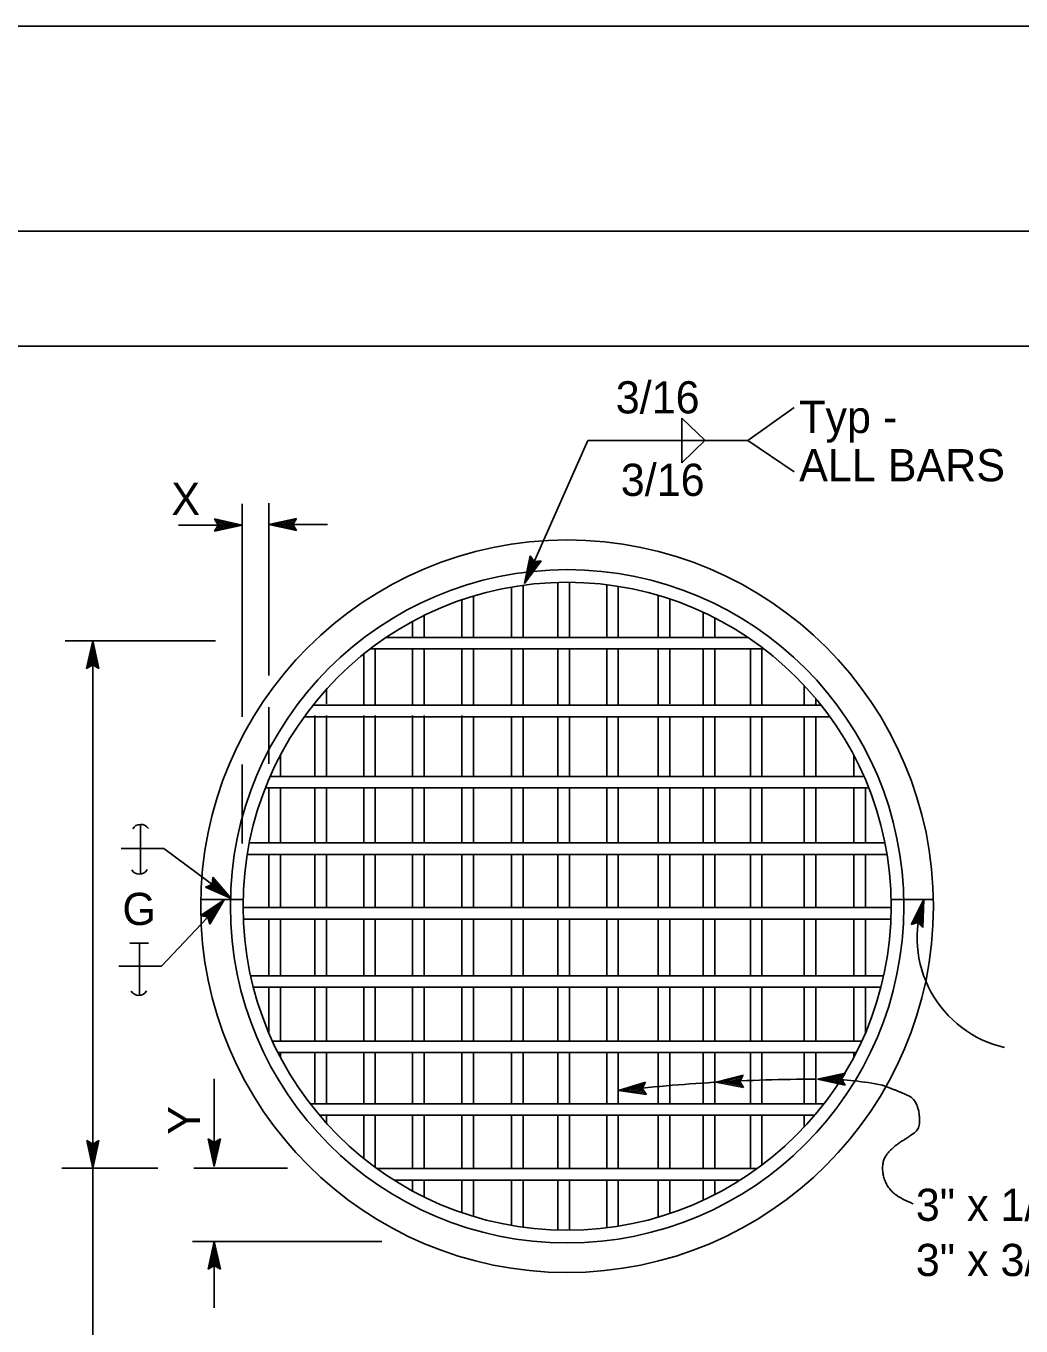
# Model space of a CAD drawing. Extents: x -894 to 866, y -476 to 714.
# Drawn here: x 33.4 to 249.7, y 430.8 to 713.6 of the extents above; entities that cross this region are included whole.
import ezdxf

# ---------------------------------------------------------------- set-up
doc = ezdxf.new("R2010")
doc.units = 0
for name, color, linetype in [('10 Sheet Format', 7, 'Continuous'), ('56 Stage 3 Anno', 7, 'Continuous'), ('57 Undefined', 7, 'Continuous'), ('60 Nongeo Data', 7, 'Continuous')]:
    doc.layers.add(name, color=color, linetype=linetype)

msp = doc.modelspace()

# ---------------------------------------------------------------- linework, layer by layer
at = {"layer": '10 Sheet Format'}
for p, q in [((-863.42, 668.96), (836.58, 668.96)), ((-813.45, 643.96), (811.55, 643.96))]:
    msp.add_line(p, q, dxfattribs=at)
for points in [[(-894.04, 713.56), (865.96, 713.56), (865.96, -476.44), (-894.04, -476.44)], [(-863.42, -431.04), (836.58, -431.04), (836.58, 668.96), (-863.42, 668.96)]]:
    msp.add_lwpolyline(points, close=True, dxfattribs=at)
at = {"layer": '56 Stage 3 Anno'}
for p, q in [((190.35, 623.42), (200.42, 630.58)), ((176, 628.26), (176, 623.42)), ((176, 628.26), (181.09, 623.39)), ((155.51, 623.42), (141.78, 592.31)), ((155.51, 623.42), (190.35, 623.42)), ((176, 618.58), (181.09, 623.46)), ((176, 618.58), (176, 623.42)), ((190.35, 623.42), (200.42, 616.58)), ((80.39, 563.34), (80.39, 609.6)), ((86.18, 572.27), (86.18, 609.75)), ((75.19, 605), (74.39, 606.34)), ((74.39, 606.34), (74.39, 606.34)), ((74.39, 606.34), (80.39, 605)), ((74.6, 605.99), (79.01, 605)), ((74.84, 605.63), (77.63, 605.01)), ((75.01, 605.28), (76.24, 605.01)), ((86.18, 605.15), (92.18, 606.48)), ((86.18, 605.15), (98.97, 605.15)), ((92.18, 603.81), (86.18, 605.15)), ((86.18, 605.15), (86.18, 605.15)), ((91.96, 604.16), (87.56, 605.15)), ((87.57, 605.15), (91.94, 606.12)), ((88.94, 605.15), (91.77, 605.77)), ((91.73, 604.52), (88.94, 605.15)), ((90.32, 605.15), (91.53, 605.41)), ((91.55, 604.87), (90.32, 605.15)), ((92.18, 606.48), (91.38, 605.15)), ((91.38, 605.15), (92.18, 603.81)), ((92.18, 606.48), (92.18, 606.48)), ((80.39, 605), (66.55, 605)), ((80.39, 605), (74.39, 603.67)), ((74.39, 603.67), (75.19, 605)), ((74.39, 603.67), (74.39, 603.67)), ((79, 605), (74.62, 604.03)), ((77.63, 605.01), (74.8, 604.38)), ((76.24, 605.01), (75.03, 604.74)), ((80.39, 605), (80.39, 605)), ((92.18, 603.81), (92.18, 603.81)), ((141.78, 592.31), (142.99, 598.33)), ((145.43, 597.26), (141.78, 592.31)), ((142.34, 593.58), (143.22, 597.97)), ((145.02, 597.2), (142.34, 593.57)), ((142.9, 594.83), (143.47, 597.67)), ((144.6, 597.13), (142.9, 594.83)), ((142.99, 598.33), (142.99, 598.33)), ((142.99, 598.33), (143.88, 597.06)), ((143.46, 596.1), (143.7, 597.31)), ((144.21, 597.11), (143.46, 596.1)), ((143.88, 597.06), (145.43, 597.26)), ((145.43, 597.26), (145.43, 597.26)), ((141.78, 592.31), (141.78, 592.31)), ((74.58, 579.82), (41.88, 579.82)), ((46.57, 573.82), (47.91, 579.82)), ((47.91, 307.2), (47.91, 579.82)), ((47.91, 579.82), (47.91, 579.82)), ((47.91, 579.82), (49.24, 573.82)), ((46.93, 574.04), (47.91, 578.44)), ((47.29, 574.28), (47.91, 577.06)), ((47.91, 578.43), (48.88, 574.06)), ((47.91, 577.06), (48.53, 574.24)), ((47.91, 574.62), (46.57, 573.82)), ((47.63, 574.45), (47.91, 575.68)), ((47.91, 575.68), (48.17, 574.47)), ((49.24, 573.82), (47.91, 574.62)), ((46.57, 573.82), (46.57, 573.82)), ((49.24, 573.82), (49.24, 573.82)), ((86.18, 553.08), (86.18, 565.43)), ((80.39, 535.73), (80.39, 552.95)), ((54.05, 534.68), (63.35, 534.68)), ((63.35, 534.68), (78, 523.76)), ((72.4, 526.28), (73.83, 526.87)), ((78, 523.76), (72.4, 526.28)), ((72.4, 526.28), (72.4, 526.28)), ((76.88, 524.59), (72.8, 526.42)), ((75.79, 525.41), (73.15, 526.6)), ((74.68, 526.24), (73.55, 526.74)), ((73.83, 526.87), (73.99, 528.42)), ((73.86, 527.19), (74.68, 526.24)), ((73.93, 527.57), (75.79, 525.41)), ((73.95, 528), (76.9, 524.58)), ((73.99, 528.42), (73.99, 528.42)), ((73.99, 528.42), (78, 523.76)), ((62.87, 509.05), (76.48, 523.52)), ((71.4, 520.07), (76.48, 523.52)), ((76.48, 523.52), (73.34, 518.24)), ((76.48, 523.52), (76.48, 523.52)), ((78, 523.76), (78, 523.76)), ((225.82, 518.16), (228.62, 523.63)), ((228.62, 523.63), (228.4, 517.49)), ((228.62, 523.63), (228.62, 523.63)), ((71.81, 519.98), (75.54, 522.51)), ((72.23, 519.9), (74.59, 521.51)), ((72.6, 519.79), (73.64, 520.5)), ((73.64, 520.5), (73.01, 519.44)), ((74.59, 521.51), (73.11, 519.02)), ((75.53, 522.5), (73.24, 518.65)), ((226.22, 518.28), (228.27, 522.3)), ((226.62, 518.42), (227.92, 520.96)), ((227.92, 520.96), (227.82, 518.07)), ((228.27, 522.29), (228.11, 517.81)), ((72.92, 519.73), (71.4, 520.07)), ((71.4, 520.07), (71.4, 520.07)), ((73.34, 518.24), (72.92, 519.73)), ((73.34, 518.24), (73.34, 518.24)), ((227.31, 518.6), (225.82, 518.16)), ((225.82, 518.16), (225.82, 518.16)), ((227, 518.5), (227.57, 519.62)), ((228.4, 517.49), (227.31, 518.6)), ((227.57, 519.62), (227.53, 518.38)), ((228.4, 517.49), (228.4, 517.49)), ((53.57, 509.05), (62.87, 509.05)), ((74.31, 465.52), (74.31, 484.55)), ((162.21, 482.01), (168.07, 483.86)), ((168.07, 483.86), (167.39, 482.46)), ((168.07, 483.86), (168.07, 483.86)), ((183.38, 483.85), (189.33, 485.36)), ((189.42, 482.69), (183.38, 483.85)), ((183.38, 483.85), (183.38, 483.85)), ((189.19, 483.04), (184.76, 483.89)), ((184.77, 483.89), (189.11, 484.99)), ((186.14, 483.93), (188.94, 484.64)), ((188.94, 483.39), (186.14, 483.93)), ((187.52, 483.97), (188.72, 484.28)), ((188.76, 483.73), (187.52, 483.97)), ((189.33, 485.36), (188.57, 484.01)), ((188.57, 484.01), (189.42, 482.69)), ((189.33, 485.36), (189.33, 485.36)), ((205.47, 484.51), (211.48, 485.83)), ((211.47, 483.16), (205.47, 484.51)), ((205.47, 484.51), (205.47, 484.51)), ((211.26, 483.52), (206.85, 484.51)), ((206.87, 484.51), (211.24, 485.47)), ((208.24, 484.5), (211.06, 485.12)), ((211.02, 483.88), (208.24, 484.5)), ((209.62, 484.5), (210.83, 484.77)), ((210.85, 484.22), (209.62, 484.5)), ((211.48, 485.83), (210.67, 484.5)), ((210.67, 484.5), (211.47, 483.16)), ((211.48, 485.83), (211.48, 485.83)), ((168.31, 481.2), (162.21, 482.01)), ((162.21, 482.01), (162.21, 482.01)), ((168.06, 481.53), (163.59, 482.13)), ((163.6, 482.13), (167.87, 483.48)), ((164.97, 482.25), (167.73, 483.12)), ((167.8, 481.87), (164.97, 482.25)), ((166.34, 482.37), (167.52, 482.74)), ((167.59, 482.2), (166.34, 482.37)), ((167.39, 482.46), (168.31, 481.2)), ((168.31, 481.2), (168.31, 481.2)), ((189.42, 482.69), (189.42, 482.69)), ((211.47, 483.16), (211.47, 483.16)), ((47.91, 465.16), (46.58, 471.16)), ((46.58, 471.16), (46.58, 471.16)), ((46.58, 471.16), (47.91, 470.36)), ((47.91, 466.55), (46.94, 470.92)), ((47.91, 467.92), (47.29, 470.75)), ((47.91, 469.3), (47.64, 470.51)), ((47.91, 470.36), (49.25, 471.16)), ((49.25, 471.16), (47.91, 465.16)), ((48.89, 470.94), (47.91, 466.54)), ((48.53, 470.71), (47.91, 467.92)), ((48.19, 470.53), (47.91, 469.3)), ((49.25, 471.16), (49.25, 471.16)), ((74.31, 465.52), (72.98, 471.52)), ((72.98, 471.52), (72.98, 471.52)), ((72.98, 471.52), (74.31, 470.72)), ((74.3, 466.91), (73.34, 471.28)), ((74.31, 468.28), (73.68, 471.11)), ((74.31, 469.66), (74.04, 470.87)), ((74.31, 470.72), (75.65, 471.52)), ((75.65, 471.52), (74.31, 465.52)), ((75.29, 471.3), (74.31, 466.9)), ((74.93, 471.07), (74.31, 468.28)), ((74.59, 470.89), (74.31, 469.66)), ((75.65, 471.52), (75.65, 471.52)), ((62.05, 465.16), (41.14, 465.16)), ((47.91, 465.16), (47.91, 465.16)), ((90.21, 465.16), (69.85, 465.16)), ((74.31, 465.52), (74.31, 465.52)), ((110.74, 449.18), (69.56, 449.18)), ((72.97, 443.18), (74.31, 449.18)), ((73.32, 443.4), (74.31, 447.8)), ((74.31, 449.18), (74.31, 449.18)), ((74.31, 449.18), (75.64, 443.18)), ((74.31, 449.18), (74.31, 434.76)), ((74.31, 447.79), (75.28, 443.42)), ((74.31, 443.98), (72.97, 443.18)), ((73.68, 443.63), (74.31, 446.42)), ((74.03, 443.81), (74.31, 445.04)), ((74.31, 446.42), (74.93, 443.6)), ((74.31, 445.04), (74.57, 443.83)), ((75.64, 443.18), (74.31, 443.98)), ((72.97, 443.18), (72.97, 443.18)), ((75.64, 443.18), (75.64, 443.18))]:
    msp.add_line(p, q, dxfattribs=at)
for centre, radius, start, end in [((251.7, 515.32), 24.57, 160.5074, 256.9045), ((205.96, 100.96), 383.55, 93.4405, 96.5493), ((205.96, 100.96), 383.55, 90.1348, 93.3755), ((205.96, 100.96), 383.55, 89.6818, 90.0725), ((205.8, 411.42), 73.11, 79.1702, 88.7839), ((205.8, 411.42), 73.11, 78.9794, 79.1702)]:
    msp.add_arc(centre, radius, start, end, dxfattribs=at)
msp.add_open_spline([(219.54, 483.22), (223.42, 481.78), (227.13, 480.01), (228.01, 474.01), (225.54, 472.07), (222.37, 470.13), (219.54, 467.13), (219.72, 462.54), (222.54, 458.84), (226.25, 457.42)], degree=2, dxfattribs=at)
at = {"layer": '60 Nongeo Data'}
for p, q in [((138.97, 580.58), (138.97, 591.53)), ((141.47, 580.58), (141.47, 591.92)), ((149.04, 580.58), (149.04, 592.53)), ((151.54, 580.58), (151.54, 592.57)), ((159.67, 580.58), (159.67, 592.04)), ((162.17, 580.58), (162.17, 591.69)), ((128.16, 580.58), (128.16, 588.76)), ((130.66, 580.58), (130.66, 589.56)), ((170.86, 580.58), (170.86, 589.73)), ((173.36, 580.58), (173.36, 588.94)), ((119.93, 580.58), (119.93, 585.34)), ((180.63, 580.58), (180.63, 586.06)), ((117.43, 580.58), (117.43, 584.05)), ((183.13, 580.58), (183.13, 584.84)), ((111.71, 580.58), (190.35, 580.58)), ((106.82, 565.83), (106.82, 576.98)), ((108.23, 578.08), (193.84, 578.08)), ((109.32, 565.83), (109.32, 578.08)), ((117.43, 565.83), (117.43, 578.08)), ((119.93, 565.83), (119.93, 578.08)), ((128.16, 565.83), (128.16, 578.08)), ((130.66, 565.83), (130.66, 578.08)), ((138.97, 565.83), (138.97, 578.08)), ((141.47, 565.83), (141.47, 578.08)), ((149.04, 565.83), (149.04, 578.08)), ((151.54, 565.83), (151.54, 578.08)), ((159.67, 565.83), (159.67, 578.08)), ((162.17, 565.83), (162.17, 578.08)), ((170.86, 565.83), (170.86, 578.08)), ((173.36, 566.13), (173.36, 578.08)), ((180.63, 565.83), (180.63, 578.08)), ((183.13, 565.83), (183.13, 578.08)), ((190.9, 565.83), (190.9, 578.08)), ((193.4, 578.08), (193.4, 565.83)), ((195.03, 577.15), (195.03, 577.15)), ((195.12, 577.08), (195.12, 577.08)), ((195.12, 577.08), (195.12, 577.08)), ((195.12, 577.08), (195.12, 577.08)), ((195.24, 576.98), (195.24, 576.98)), ((195.25, 576.98), (195.25, 576.98)), ((98.69, 566.13), (98.69, 569.28)), ((202.59, 565.83), (202.59, 570.14)), ((96.01, 565.83), (206.3, 565.83)), ((205.09, 565.83), (205.09, 567.31)), ((94.1, 563.33), (207.97, 563.33)), ((96.19, 550.35), (96.19, 563.63)), ((98.69, 550.35), (98.69, 563.63)), ((106.82, 550.35), (106.82, 563.63)), ((109.32, 550.35), (109.32, 563.63)), ((117.43, 550.35), (117.43, 563.63)), ((119.93, 550.35), (119.93, 563.63)), ((128.16, 550.35), (128.16, 563.63)), ((130.66, 550.35), (130.66, 563.33)), ((138.97, 550.35), (138.97, 563.33)), ((141.47, 550.35), (141.47, 563.33)), ((149.04, 550.35), (149.04, 563.33)), ((151.54, 550.35), (151.54, 563.33)), ((159.67, 550.35), (159.67, 563.33)), ((162.17, 550.35), (162.17, 563.33)), ((170.86, 550.35), (170.86, 563.33)), ((173.36, 550.35), (173.36, 563.33)), ((180.63, 550.35), (180.63, 563.33)), ((183.13, 550.35), (183.13, 563.33)), ((190.9, 550.35), (190.9, 563.33)), ((193.4, 563.33), (193.4, 550.35)), ((202.59, 550.35), (202.59, 563.33)), ((205.09, 550.35), (205.09, 563.33)), ((88.71, 550.35), (88.71, 554.99)), ((213.4, 550.35), (213.4, 554.91)), ((86.7, 550.35), (215.37, 550.35)), ((85.64, 547.85), (216.43, 547.85)), ((86.21, 535.88), (86.21, 547.85)), ((88.71, 535.88), (88.71, 547.85)), ((96.19, 535.88), (96.19, 547.85)), ((98.69, 535.88), (98.69, 547.85)), ((106.82, 535.88), (106.82, 547.85)), ((109.32, 535.88), (109.32, 547.85)), ((117.43, 535.88), (117.43, 547.85)), ((119.93, 535.88), (119.93, 547.85)), ((128.16, 535.88), (128.16, 547.85)), ((130.66, 535.88), (130.66, 547.85)), ((138.97, 535.88), (138.97, 547.85)), ((141.47, 535.88), (141.47, 547.85)), ((149.04, 535.88), (149.04, 547.85)), ((151.54, 535.88), (151.54, 547.85)), ((159.67, 535.88), (159.67, 547.85)), ((162.17, 535.88), (162.17, 547.85)), ((170.86, 535.88), (170.86, 547.85)), ((173.36, 535.88), (173.36, 547.85)), ((180.63, 535.88), (180.63, 547.85)), ((183.13, 535.88), (183.13, 547.85)), ((190.9, 535.88), (190.9, 547.85)), ((193.4, 547.85), (193.4, 535.88)), ((202.59, 535.88), (202.59, 547.85)), ((205.09, 535.88), (205.09, 547.85)), ((213.4, 535.88), (213.4, 547.85)), ((215.9, 535.88), (215.9, 547.85)), ((58.28, 539.87), (58.28, 529.14)), ((81.83, 535.88), (220.24, 535.88)), ((81.48, 533.38), (220.67, 533.38)), ((86.21, 521.81), (86.21, 533.38)), ((88.71, 521.81), (88.71, 533.38)), ((96.19, 521.81), (96.19, 533.38)), ((98.69, 521.81), (98.69, 533.38)), ((106.82, 521.81), (106.82, 533.38)), ((109.32, 521.81), (109.32, 533.38)), ((117.43, 521.81), (117.43, 533.38)), ((119.93, 521.81), (119.93, 533.38)), ((128.16, 521.81), (128.16, 533.38)), ((130.66, 521.81), (130.66, 533.38)), ((138.97, 521.81), (138.97, 533.38)), ((141.47, 521.81), (141.47, 533.38)), ((149.04, 521.81), (149.04, 533.38)), ((151.54, 521.81), (151.54, 533.38)), ((159.67, 521.81), (159.67, 533.38)), ((162.17, 521.81), (162.17, 533.38)), ((170.86, 521.81), (170.86, 533.38)), ((173.36, 521.81), (173.36, 533.38)), ((180.63, 521.81), (180.63, 533.38)), ((183.13, 521.81), (183.13, 533.38)), ((190.9, 521.81), (190.9, 533.38)), ((193.4, 533.38), (193.4, 521.81)), ((202.59, 521.81), (202.59, 533.38)), ((205.09, 521.81), (205.09, 533.38)), ((213.4, 521.81), (213.4, 533.38)), ((215.9, 521.81), (215.9, 533.38)), ((71.38, 523.58), (80.68, 523.58)), ((221.44, 523.58), (230.61, 523.58)), ((80.57, 521.81), (221.5, 521.81)), ((80.6, 519.31), (221.47, 519.31)), ((86.21, 507), (86.21, 519.31)), ((88.71, 507), (88.71, 519.31)), ((96.19, 507), (96.19, 519.31)), ((98.69, 507), (98.69, 519.31)), ((106.82, 507), (106.82, 519.31)), ((109.32, 507), (109.32, 519.31)), ((117.43, 507), (117.43, 519.31)), ((119.93, 507), (119.93, 519.31)), ((128.16, 507), (128.16, 519.31)), ((130.66, 507), (130.66, 519.31)), ((138.97, 507), (138.97, 519.31)), ((141.47, 507), (141.47, 519.31)), ((149.04, 507), (149.04, 519.31)), ((151.54, 507), (151.54, 519.31)), ((159.67, 507), (159.67, 519.31)), ((162.17, 507), (162.17, 519.31)), ((170.86, 507), (170.86, 519.31)), ((173.36, 507), (173.36, 519.31)), ((180.63, 507), (180.63, 519.31)), ((183.13, 507), (183.13, 519.31)), ((190.9, 507), (190.9, 519.31)), ((193.4, 519.31), (193.4, 507)), ((202.59, 507), (202.59, 519.31)), ((205.09, 507), (205.09, 519.31)), ((213.4, 507), (213.4, 519.31)), ((215.9, 507), (215.9, 519.31)), ((55.99, 514.09), (58.04, 514.09)), ((58.04, 514.09), (58.04, 502.88)), ((58.04, 514.09), (60.04, 514.09)), ((82.21, 507), (219.86, 507)), ((82.8, 504.5), (219.26, 504.5)), ((86.21, 494.48), (86.21, 504.5)), ((88.71, 492.79), (88.71, 504.5)), ((96.19, 492.79), (96.19, 504.5)), ((98.69, 492.79), (98.69, 504.5)), ((106.82, 492.79), (106.82, 504.5)), ((109.32, 492.79), (109.32, 504.5)), ((117.43, 492.79), (117.43, 504.5)), ((119.93, 492.79), (119.93, 504.5)), ((128.16, 492.79), (128.16, 504.5)), ((130.66, 492.79), (130.66, 504.5)), ((138.97, 492.79), (138.97, 504.5)), ((141.47, 492.79), (141.47, 504.5)), ((149.04, 492.79), (149.04, 504.5)), ((151.54, 492.79), (151.54, 504.5)), ((159.67, 492.79), (159.67, 504.5)), ((162.17, 492.79), (162.17, 504.5)), ((170.86, 492.79), (170.86, 504.5)), ((173.36, 492.79), (173.36, 504.5)), ((180.63, 492.79), (180.63, 504.5)), ((183.13, 492.79), (183.13, 504.5)), ((190.9, 492.79), (190.9, 504.5)), ((193.4, 504.5), (193.4, 492.79)), ((202.59, 492.79), (202.59, 504.5)), ((205.09, 492.79), (205.09, 504.5)), ((213.4, 492.79), (213.4, 504.5)), ((215.9, 494.59), (215.9, 504.5)), ((86.96, 492.79), (215.11, 492.79)), ((88.16, 490.29), (213.9, 490.29)), ((88.71, 489.23), (88.71, 490.32)), ((96.19, 479.17), (96.19, 490.29)), ((98.69, 479.17), (98.69, 490.29)), ((106.82, 479.17), (106.82, 490.29)), ((109.32, 479.17), (109.32, 490.29)), ((117.43, 479.17), (117.43, 490.29)), ((119.93, 479.17), (119.93, 490.29)), ((128.16, 479.17), (128.16, 490.29)), ((130.66, 479.17), (130.66, 490.29)), ((138.97, 479.17), (138.97, 490.29)), ((141.47, 479.17), (141.47, 490.29)), ((149.04, 479.17), (149.04, 490.29)), ((151.54, 479.17), (151.54, 490.29)), ((159.67, 479.17), (159.67, 490.29)), ((162.17, 479.17), (162.17, 490.29)), ((170.86, 479.17), (170.86, 490.29)), ((173.36, 479.17), (173.36, 490.29)), ((180.63, 479.17), (180.63, 490.29)), ((183.13, 479.17), (183.13, 490.29)), ((190.9, 479.17), (190.9, 490.29)), ((193.4, 490.29), (193.4, 479.17)), ((202.59, 479.17), (202.59, 490.29)), ((205.09, 479.17), (205.09, 490.29)), ((213.4, 489.31), (213.4, 490.32)), ((95.16, 479.17), (206.9, 479.17)), ((97.18, 476.67), (204.89, 476.67)), ((98.69, 474.94), (98.69, 476.67)), ((106.82, 467.24), (106.82, 476.67)), ((109.32, 465.32), (109.32, 476.67)), ((117.43, 465.04), (117.43, 476.67)), ((119.93, 465.04), (119.93, 476.67)), ((128.16, 465.04), (128.16, 476.67)), ((130.66, 465.04), (130.66, 476.67)), ((138.97, 465.04), (138.97, 476.67)), ((141.47, 465.04), (141.47, 476.67)), ((149.04, 465.04), (149.04, 476.67)), ((151.54, 465.04), (151.54, 476.67)), ((159.67, 465.04), (159.67, 476.67)), ((162.17, 465.04), (162.17, 476.67)), ((170.86, 465.04), (170.86, 476.67)), ((173.36, 465.04), (173.36, 476.67)), ((180.63, 465.04), (180.63, 476.67)), ((183.13, 465.04), (183.13, 476.67)), ((190.9, 465.04), (190.9, 476.67)), ((193.4, 476.67), (193.4, 465.8)), ((202.59, 474.08), (202.59, 476.67)), ((109.7, 465.04), (192.36, 465.04)), ((113.4, 462.54), (188.67, 462.54)), ((117.43, 460.17), (117.43, 462.54)), ((119.93, 458.88), (119.93, 462.54)), ((128.16, 455.46), (128.16, 462.54)), ((130.66, 454.66), (130.66, 462.54)), ((138.97, 452.68), (138.97, 462.54)), ((141.47, 452.3), (141.47, 462.54)), ((149.04, 451.69), (149.04, 462.54)), ((151.54, 451.64), (151.54, 462.54)), ((159.67, 452.18), (159.67, 462.54)), ((162.17, 452.53), (162.17, 462.54)), ((170.86, 454.49), (170.86, 462.54)), ((173.36, 455.28), (173.36, 462.54)), ((180.63, 458.16), (180.63, 462.54)), ((183.13, 459.38), (183.13, 462.54))]:
    msp.add_line(p, q, dxfattribs=at)
for radius in [79.66, 73.22, 70.46]:
    msp.add_circle((151.03, 522.11), radius, dxfattribs=at)
for centre, major_axis in [((58.31, 538.09), (-1.92, 0)), ((58.04, 530.9), (1.92, 0)), ((57.9, 504.55), (1.92, 0))]:
    msp.add_ellipse(centre, major_axis=major_axis, ratio=0.95, start_param=3.654136, end_param=5.809096, dxfattribs=at)

# ---------------------------------------------------------------- texts
at = {"layer": '57 Undefined'}
for s, p in [('3/16', (161.62, 629.3)), ('Typ -', (201.5, 625.04)), ('ALL BARS', (201.5, 614.54)), ('3/16', (162.71, 611.36)), ('X', (64.98, 607.21)), ('G', (54.34, 518.03)), ('3" x 1/2" BARS FOR 36R', (226.86, 453.68)), ('3" x 3/8" BARS FOR 36RX', (226.86, 441.68))]:
    msp.add_text(s, height=7, dxfattribs=at).set_placement(p)
msp.add_text('Y', height=7, rotation=90, dxfattribs=at).set_placement((71.23, 472.42))

doc.saveas('drawing.dxf')
